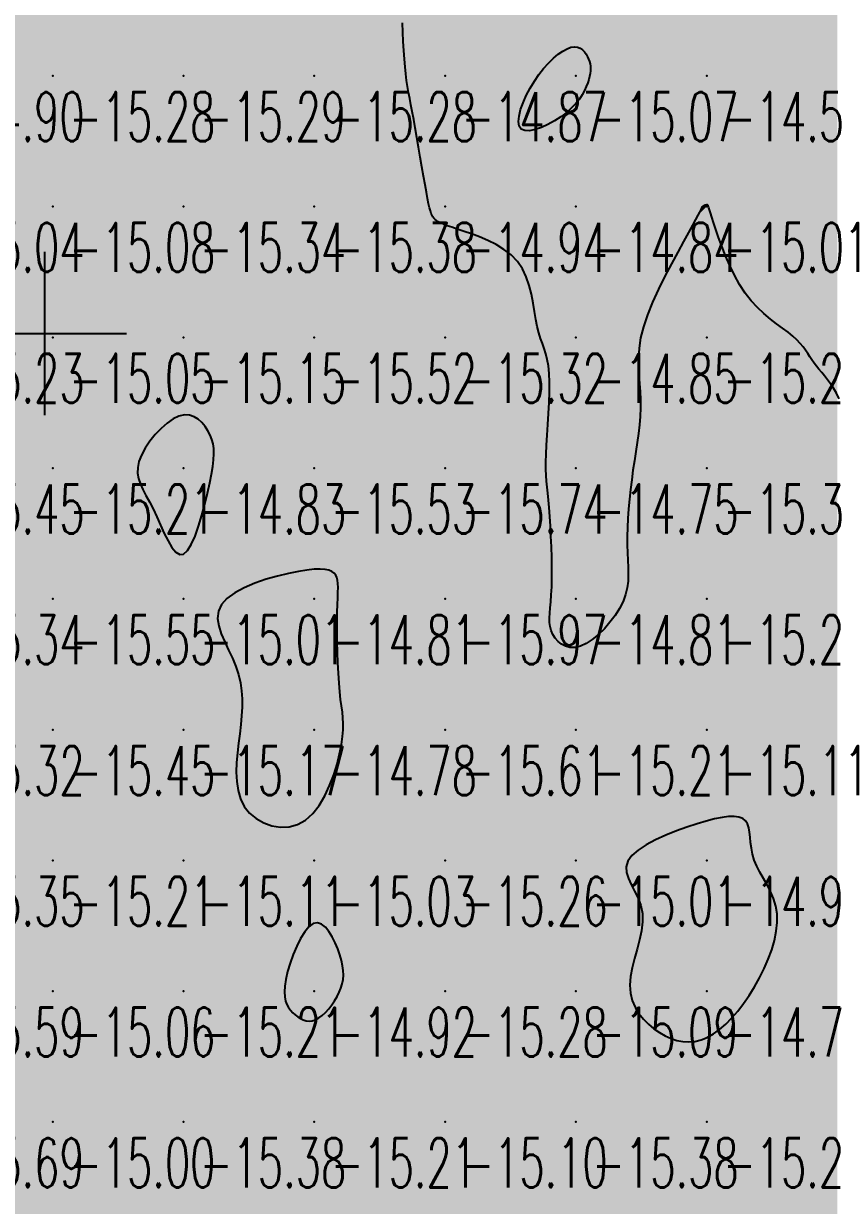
# Model space of a CAD drawing. Header units: millimetres. Extents: x 88261 to 90953, y 390274 to 392322.
# Drawn here: x 89748 to 89810.2, y 390680.9 to 390771.2 of the extents above; entities that cross this region are included whole.
import ezdxf
from ezdxf.enums import TextEntityAlignment as Align

# ---------------------------------------------------------------- set-up
doc = ezdxf.new("R2010")
doc.units = ezdxf.units.MM
doc.header["$LTSCALE"] = 25
for name, color, linetype in [('Carroyage(1)_Croix', 7, 'Continuous'), ('CN_04_00', 242, 'Continuous'), ('COTEAlt', 7, 'Continuous'), ('TN_COLORIAGE', 7, 'Continuous')]:
    doc.layers.add(name, color=color, linetype=linetype)
doc.styles.add('Simplex 1.0', font='Simplex.shx', dxfattribs={"width": 0.99, "height": 2.5})
doc.styles.get("Standard").update_dxf_attribs({"font": 'times.ttf'})

# ---------------------------------------------------------------- blocks, each defined once
blk = doc.blocks.new('COTE')
at = {"color": 0}
blk.add_point((0, 0), dxfattribs=at)
at = {"layer": 'COTEAlt'}
blk.add_attdef('ALT', text='', height=3.75, dxfattribs=at).set_placement((1.25, -1.25), align=Align.TOP_LEFT)

msp = doc.modelspace()

# ---------------------------------------------------------------- linework, layer by layer
at = {"layer": 'Carroyage(1)_Croix'}
for p, q in [((89749.65, 390741.29), (89749.65, 390753.79)), ((89743.4, 390747.54), (89755.9, 390747.54))]:
    msp.add_line(p, q, dxfattribs=at)
at = {"layer": 'CN_04_00', "elevation": -15, "flags": 128}
msp.add_lwpolyline([(89810.383, 390742.537), (89810.168, 390742.963), (89809.945, 390743.347), (89809.718, 390743.692), (89809.49, 390744.003), (89809.265, 390744.288), (89809.045, 390744.551), (89808.835, 390744.799), (89808.638, 390745.038), (89808.456, 390745.275), (89808.291, 390745.513), (89808.136, 390745.756), (89807.98, 390746.003), (89807.813, 390746.256), (89807.625, 390746.515), (89807.407, 390746.781), (89807.147, 390747.054), (89806.837, 390747.335), (89806.469, 390747.627), (89806.053, 390747.936), (89805.599, 390748.271), (89805.12, 390748.64), (89804.628, 390749.051), (89804.134, 390749.513), (89803.651, 390750.034), (89803.191, 390750.622), (89802.763, 390751.281), (89802.37, 390751.992), (89802.012, 390752.732), (89801.691, 390753.476), (89801.406, 390754.2), (89801.157, 390754.882), (89800.947, 390755.497), (89800.774, 390756.021), (89800.639, 390756.438), (89800.537, 390756.755), (89800.464, 390756.985), (89800.414, 390757.144), (89800.382, 390757.245), (89800.364, 390757.302), (89800.353, 390757.33), (89800.346, 390757.342), (89800.338, 390757.351), (89800.328, 390757.358), (89800.315, 390757.363), (89800.299, 390757.367), (89800.279, 390757.368), (89800.256, 390757.367), (89800.229, 390757.364), (89800.198, 390757.358), (89800.162, 390757.349), (89800.123, 390757.337), (89800.081, 390757.322), (89800.039, 390757.303), (89799.997, 390757.28), (89799.957, 390757.253), (89799.921, 390757.221), (89799.888, 390757.185), (89799.86, 390757.141), (89799.826, 390757.074), (89799.774, 390756.969), (89799.695, 390756.807), (89799.576, 390756.572), (89799.406, 390756.247), (89799.173, 390755.814), (89798.867, 390755.257), (89798.481, 390754.566), (89798.035, 390753.76), (89797.551, 390752.868), (89797.053, 390751.915), (89796.567, 390750.93), (89796.115, 390749.94), (89795.722, 390748.971), (89795.411, 390748.051), (89795.2, 390747.201), (89795.077, 390746.415), (89795.025, 390745.685), (89795.025, 390744.998), (89795.061, 390744.343), (89795.113, 390743.711), (89795.164, 390743.089), (89795.196, 390742.467), (89795.195, 390741.837), (89795.162, 390741.195), (89795.104, 390740.542), (89795.025, 390739.876), (89794.931, 390739.197), (89794.827, 390738.505), (89794.72, 390737.799), (89794.614, 390737.078), (89794.515, 390736.344), (89794.425, 390735.601), (89794.345, 390734.858), (89794.278, 390734.12), (89794.226, 390733.395), (89794.189, 390732.69), (89794.171, 390732.012), (89794.173, 390731.368), (89794.194, 390730.762), (89794.224, 390730.19), (89794.25, 390729.644), (89794.258, 390729.117), (89794.236, 390728.601), (89794.17, 390728.09), (89794.048, 390727.576), (89793.856, 390727.052), (89793.587, 390726.514), (89793.249, 390725.975), (89792.857, 390725.45), (89792.426, 390724.957), (89791.97, 390724.512), (89791.503, 390724.131), (89791.04, 390723.83), (89790.595, 390723.625), (89790.18, 390723.529), (89789.8, 390723.531), (89789.456, 390723.617), (89789.151, 390723.774), (89788.888, 390723.988), (89788.667, 390724.244), (89788.492, 390724.529), (89788.364, 390724.828), (89788.283, 390725.131), (89788.244, 390725.445), (89788.238, 390725.78), (89788.255, 390726.149), (89788.289, 390726.56), (89788.33, 390727.027), (89788.371, 390727.558), (89788.402, 390728.165), (89788.417, 390728.853), (89788.417, 390729.606), (89788.403, 390730.401), (89788.378, 390731.215), (89788.342, 390732.026), (89788.3, 390732.812), (89788.252, 390733.55), (89788.2, 390734.218), (89788.147, 390734.8), (89788.095, 390735.314), (89788.047, 390735.783), (89788.006, 390736.231), (89787.975, 390736.682), (89787.956, 390737.161), (89787.952, 390737.69), (89787.967, 390738.294), (89788, 390738.988), (89788.048, 390739.756), (89788.101, 390740.572), (89788.154, 390741.411), (89788.199, 390742.246), (89788.228, 390743.053), (89788.234, 390743.805), (89788.211, 390744.479), (89788.153, 390745.055), (89788.065, 390745.549), (89787.954, 390745.984), (89787.827, 390746.382), (89787.691, 390746.766), (89787.553, 390747.159), (89787.421, 390747.583), (89787.301, 390748.062), (89787.197, 390748.611), (89787.098, 390749.219), (89786.989, 390749.866), (89786.854, 390750.534), (89786.681, 390751.205), (89786.453, 390751.859), (89786.156, 390752.477), (89785.775, 390753.042), (89785.302, 390753.538), (89784.753, 390753.968), (89784.153, 390754.338), (89783.523, 390754.654), (89782.889, 390754.923), (89782.272, 390755.151), (89781.696, 390755.345), (89781.185, 390755.511), (89780.756, 390755.654), (89780.405, 390755.78), (89780.122, 390755.89), (89779.898, 390755.99), (89779.723, 390756.082), (89779.588, 390756.17), (89779.481, 390756.258), (89779.395, 390756.349), (89779.32, 390756.448), (89779.251, 390756.565), (89779.187, 390756.713), (89779.124, 390756.904), (89779.059, 390757.149), (89778.989, 390757.46), (89778.911, 390757.85), (89778.821, 390758.33), (89778.719, 390758.907), (89778.606, 390759.563), (89778.484, 390760.276), (89778.357, 390761.024), (89778.227, 390761.784), (89778.098, 390762.533), (89777.972, 390763.249), (89777.853, 390763.91), (89777.742, 390764.498), (89777.64, 390765.027), (89777.547, 390765.513), (89777.461, 390765.974), (89777.383, 390766.427), (89777.312, 390766.892), (89777.247, 390767.386), (89777.188, 390767.926), (89777.136, 390768.525), (89777.09, 390769.174), (89777.051, 390769.859), (89777.022, 390770.565), (89777.002, 390771.278)], dxfattribs=at)
for points in [[(89789.106, 390764.109), (89788.621, 390763.796), (89788.117, 390763.517), (89787.614, 390763.287), (89787.136, 390763.122), (89786.706, 390763.037), (89786.346, 390763.045), (89786.079, 390763.164), (89785.921, 390763.4), (89785.868, 390763.741), (89785.907, 390764.165), (89786.026, 390764.653), (89786.214, 390765.185), (89786.459, 390765.739), (89786.75, 390766.296), (89787.075, 390766.836), (89787.422, 390767.34), (89787.785, 390767.802), (89788.155, 390768.216), (89788.526, 390768.579), (89788.891, 390768.885), (89789.242, 390769.131), (89789.572, 390769.31), (89789.874, 390769.419), (89790.142, 390769.456), (89790.377, 390769.428), (89790.582, 390769.347), (89790.758, 390769.223), (89790.908, 390769.066), (89791.033, 390768.888), (89791.137, 390768.698), (89791.22, 390768.509), (89791.286, 390768.327), (89791.334, 390768.151), (89791.364, 390767.976), (89791.375, 390767.798), (89791.369, 390767.611), (89791.344, 390767.412), (89791.3, 390767.196), (89791.237, 390766.958), (89791.154, 390766.696), (89791.046, 390766.41), (89790.907, 390766.106), (89790.732, 390765.788), (89790.514, 390765.458), (89790.248, 390765.121), (89789.927, 390764.781), (89789.547, 390764.442), (89789.106, 390764.109)], [(89760.554, 390730.935), (89760.847, 390731.41), (89761.132, 390732.047), (89761.404, 390732.802), (89761.657, 390733.63), (89761.888, 390734.486), (89762.091, 390735.326), (89762.262, 390736.104), (89762.397, 390736.785), (89762.494, 390737.374), (89762.554, 390737.885), (89762.577, 390738.332), (89762.561, 390738.73), (89762.507, 390739.092), (89762.415, 390739.432), (89762.284, 390739.766), (89762.114, 390740.101), (89761.906, 390740.426), (89761.661, 390740.725), (89761.379, 390740.979), (89761.062, 390741.172), (89760.71, 390741.288), (89760.324, 390741.308), (89759.905, 390741.217), (89759.457, 390741.003), (89758.993, 390740.682), (89758.531, 390740.276), (89758.088, 390739.806), (89757.681, 390739.296), (89757.327, 390738.766), (89757.043, 390738.24), (89756.846, 390737.738), (89756.748, 390737.276), (89756.742, 390736.847), (89756.815, 390736.435), (89756.954, 390736.025), (89757.146, 390735.604), (89757.38, 390735.155), (89757.643, 390734.665), (89757.921, 390734.119), (89758.204, 390733.512), (89758.491, 390732.873), (89758.781, 390732.245), (89759.072, 390731.667), (89759.366, 390731.18), (89759.661, 390730.825), (89759.958, 390730.641), (89760.256, 390730.669), (89760.554, 390730.935)], [(89770.136, 390710.819), (89770.625, 390711.446), (89771.054, 390712.173), (89771.423, 390712.965), (89771.734, 390713.788), (89771.988, 390714.607), (89772.186, 390715.387), (89772.329, 390716.095), (89772.418, 390716.705), (89772.462, 390717.234), (89772.467, 390717.708), (89772.441, 390718.151), (89772.394, 390718.589), (89772.332, 390719.049), (89772.264, 390719.557), (89772.198, 390720.137), (89772.14, 390720.807), (89772.091, 390721.551), (89772.052, 390722.346), (89772.023, 390723.167), (89772.003, 390723.989), (89771.993, 390724.789), (89771.992, 390725.541), (89772.001, 390726.223), (89772.017, 390726.816), (89772.038, 390727.321), (89772.056, 390727.75), (89772.065, 390728.111), (89772.059, 390728.412), (89772.034, 390728.663), (89771.981, 390728.874), (89771.896, 390729.052), (89771.772, 390729.205), (89771.6, 390729.331), (89771.371, 390729.428), (89771.075, 390729.491), (89770.702, 390729.518), (89770.245, 390729.505), (89769.692, 390729.448), (89769.034, 390729.344), (89768.271, 390729.19), (89767.435, 390728.987), (89766.566, 390728.736), (89765.704, 390728.439), (89764.891, 390728.096), (89764.166, 390727.708), (89763.57, 390727.277), (89763.144, 390726.805), (89762.915, 390726.292), (89762.861, 390725.745), (89762.948, 390725.169), (89763.14, 390724.571), (89763.402, 390723.956), (89763.699, 390723.331), (89763.998, 390722.701), (89764.262, 390722.074), (89764.463, 390721.452), (89764.603, 390720.833), (89764.688, 390720.213), (89764.726, 390719.586), (89764.723, 390718.949), (89764.688, 390718.296), (89764.626, 390717.623), (89764.547, 390716.926), (89764.457, 390716.202), (89764.373, 390715.461), (89764.311, 390714.716), (89764.286, 390713.979), (89764.316, 390713.263), (89764.417, 390712.58), (89764.605, 390711.944), (89764.897, 390711.366), (89765.302, 390710.859), (89765.804, 390710.435), (89766.381, 390710.107), (89767.01, 390709.886), (89767.667, 390709.786), (89768.331, 390709.817), (89768.978, 390709.993), (89769.586, 390710.326), (89770.136, 390710.819)], [(89804.284, 390698.256), (89804.639, 390698.963), (89804.954, 390699.683), (89805.221, 390700.407), (89805.43, 390701.124), (89805.574, 390701.827), (89805.643, 390702.505), (89805.629, 390703.15), (89805.527, 390703.754), (89805.352, 390704.322), (89805.124, 390704.858), (89804.863, 390705.367), (89804.589, 390705.856), (89804.322, 390706.33), (89804.081, 390706.794), (89803.886, 390707.255), (89803.752, 390707.714), (89803.666, 390708.166), (89803.612, 390708.603), (89803.572, 390709.017), (89803.531, 390709.398), (89803.47, 390709.74), (89803.372, 390710.032), (89803.221, 390710.268), (89803.003, 390710.44), (89802.714, 390710.549), (89802.354, 390710.598), (89801.925, 390710.59), (89801.426, 390710.528), (89800.857, 390710.413), (89800.219, 390710.249), (89799.511, 390710.039), (89798.739, 390709.785), (89797.932, 390709.492), (89797.123, 390709.165), (89796.345, 390708.808), (89795.632, 390708.428), (89795.018, 390708.028), (89794.535, 390707.613), (89794.218, 390707.189), (89794.087, 390706.758), (89794.115, 390706.318), (89794.261, 390705.862), (89794.484, 390705.387), (89794.744, 390704.888), (89795.001, 390704.359), (89795.213, 390703.795), (89795.34, 390703.191), (89795.354, 390702.546), (89795.271, 390701.867), (89795.121, 390701.165), (89794.932, 390700.452), (89794.734, 390699.738), (89794.555, 390699.034), (89794.424, 390698.352), (89794.371, 390697.702), (89794.417, 390697.093), (89794.556, 390696.528), (89794.776, 390696.008), (89795.064, 390695.531), (89795.408, 390695.099), (89795.794, 390694.711), (89796.21, 390694.369), (89796.644, 390694.073), (89797.085, 390693.822), (89797.53, 390693.622), (89797.979, 390693.475), (89798.433, 390693.388), (89798.89, 390693.363), (89799.352, 390693.405), (89799.818, 390693.519), (89800.287, 390693.708), (89800.759, 390693.975), (89801.232, 390694.316), (89801.702, 390694.725), (89802.166, 390695.195), (89802.621, 390695.721), (89803.063, 390696.296), (89803.49, 390696.914), (89803.898, 390697.57), (89804.284, 390698.256)], [(89770.59, 390695.194), (89770.847, 390695.385), (89771.102, 390695.621), (89771.35, 390695.892), (89771.584, 390696.19), (89771.801, 390696.507), (89771.993, 390696.833), (89772.157, 390697.161), (89772.288, 390697.484), (89772.385, 390697.804), (89772.446, 390698.129), (89772.471, 390698.464), (89772.461, 390698.813), (89772.413, 390699.184), (89772.328, 390699.581), (89772.205, 390700.01), (89772.045, 390700.472), (89771.85, 390700.943), (89771.624, 390701.397), (89771.371, 390701.803), (89771.096, 390702.136), (89770.801, 390702.366), (89770.492, 390702.465), (89770.171, 390702.406), (89769.844, 390702.17), (89769.518, 390701.782), (89769.202, 390701.274), (89768.904, 390700.682), (89768.634, 390700.038), (89768.398, 390699.378), (89768.207, 390698.734), (89768.068, 390698.14), (89767.988, 390697.624), (89767.963, 390697.183), (89767.986, 390696.807), (89768.051, 390696.489), (89768.152, 390696.218), (89768.283, 390695.985), (89768.437, 390695.781), (89768.607, 390695.597), (89768.789, 390695.426), (89768.982, 390695.272), (89769.184, 390695.141), (89769.397, 390695.039), (89769.618, 390694.973), (89769.848, 390694.95), (89770.087, 390694.975), (89770.335, 390695.055), (89770.59, 390695.194)]]:
    msp.add_lwpolyline(points, close=True, dxfattribs=at)
at = {"layer": 'TN_COLORIAGE', "color": 241}
for points in [[(89742.666, 390777.239, -15.341), (89742.441, 390769.432, -15.341), (89750.249, 390777.239, -15.341)], [(89750.249, 390777.239, -15), (89742.441, 390769.432, -15), (89750.249, 390767.239, -15), (89742.817, 390767.239, -15)], [(89750.249, 390777.239, -15), (89758.72, 390777.239, -15), (89750.249, 390767.239, -15), (89758.432, 390775.423, -15)], [(89770.249, 390777.239, -15), (89761.665, 390777.239, -15), (89760.249, 390767.239, -15), (89760.249, 390775.484, -15)], [(89760.249, 390767.239, -15.373), (89770.249, 390767.239, -15.373), (89770.249, 390777.239, -15.373)], [(89770.249, 390777.239, -15), (89777.492, 390777.239, -15), (89770.249, 390767.239, -15), (89776.863, 390773.854, -15)], [(89760.249, 390767.239, -15), (89760.249, 390775.484, -15), (89750.249, 390767.239, -15), (89758.432, 390775.423, -15)], [(89776.863, 390773.854, -15.278), (89777.128, 390767.239, -15.278), (89770.249, 390767.239, -15.278)], [(89790.249, 390770.219, -15.065), (89786.838, 390767.239, -15.065), (89790.249, 390767.239, -15.065)], [(89791.408, 390768.399, -15.065), (89790.249, 390770.219, -15.065), (89790.249, 390767.239, -15.065)], [(89791.408, 390768.399, -15.065), (89791.441, 390767.239, -15.065), (89790.249, 390767.239, -15.065)], [(89750.249, 390767.239, -15), (89742.817, 390767.239, -15), (89740.249, 390757.239, -15), (89740.249, 390760.239, -15)], [(89740.249, 390757.239, -15.277), (89750.249, 390757.239, -15.277), (89750.249, 390767.239, -15.277)], [(89750.249, 390767.239, -15.289), (89750.249, 390757.239, -15.289), (89760.249, 390767.239, -15.289)], [(89750.249, 390757.239, -15.289), (89760.249, 390757.239, -15.289), (89760.249, 390767.239, -15.289)], [(89760.249, 390767.239, -15.278), (89760.249, 390757.239, -15.278), (89770.249, 390767.239, -15.278)], [(89760.249, 390757.239, -15.278), (89770.249, 390757.239, -15.278), (89770.249, 390767.239, -15.278)], [(89770.249, 390757.239, -15), (89777.754, 390764.745, -15), (89770.249, 390767.239, -15), (89777.128, 390767.239, -15)], [(89786.838, 390767.239, -15.065), (89784.846, 390761.837, -15.065), (89790.249, 390767.239, -15.065)], [(89790.249, 390764.394, -15.065), (89784.846, 390761.837, -15.065), (89790.249, 390767.239, -15.065)], [(89791.441, 390767.239, -15.065), (89790.249, 390764.394, -15.065), (89790.249, 390767.239, -15.065)], [(89777.754, 390764.745, -15.379), (89778.972, 390757.239, -15.379), (89770.249, 390757.239, -15.379)], [(89740.249, 390757.239, -15.082), (89740.249, 390747.239, -15.082), (89750.249, 390757.239, -15.082)], [(89740.249, 390747.239, -15.082), (89750.249, 390747.239, -15.082), (89750.249, 390757.239, -15.082)], [(89750.249, 390757.239, -15.34), (89750.249, 390747.239, -15.34), (89760.249, 390757.239, -15.34)], [(89750.249, 390747.239, -15.34), (89760.249, 390747.239, -15.34), (89760.249, 390757.239, -15.34)], [(89760.249, 390757.239, -15.379), (89760.249, 390747.239, -15.379), (89770.249, 390757.239, -15.379)], [(89760.249, 390747.239, -15.379), (89770.249, 390747.239, -15.379), (89770.249, 390757.239, -15.379)], [(89770.249, 390747.239, -15), (89779.287, 390756.278, -15), (89770.249, 390757.239, -15), (89778.972, 390757.239, -15)], [(89800.249, 390747.239, -15), (89794.275, 390747.239, -15), (89800.249, 390757.239, -15), (89799.775, 390756.766, -15)], [(89799.827, 390757.239, -15.007), (89799.775, 390756.766, -15.007), (89800.249, 390757.239, -15.007)], [(89800.249, 390757.387, -15.007), (89799.827, 390757.239, -15.007), (89800.249, 390757.239, -15.007)], [(89800.366, 390757.357, -15.007), (89800.249, 390757.387, -15.007), (89800.249, 390757.239, -15.007)], [(89800.364, 390757.239, -15.007), (89800.366, 390757.357, -15.007), (89800.249, 390757.239, -15.007)], [(89800.249, 390747.239, -15), (89802.823, 390749.814, -15), (89800.249, 390757.239, -15), (89800.364, 390757.239, -15)], [(89770.249, 390747.239, -15), (89779.287, 390756.278, -15), (89780.249, 390747.239, -15), (89780.249, 390755.742, -15)], [(89786.827, 390753.817, -15.315), (89780.249, 390755.742, -15.315), (89780.249, 390747.239, -15.315)], [(89786.827, 390753.817, -15.315), (89787.093, 390747.239, -15.315), (89780.249, 390747.239, -15.315)], [(89802.823, 390749.814, -15.216), (89807.487, 390747.239, -15.216), (89800.249, 390747.239, -15.216)], [(89740.249, 390747.239, -15.05), (89740.249, 390737.239, -15.05), (89750.249, 390747.239, -15.05)], [(89740.249, 390737.239, -15.05), (89750.249, 390737.239, -15.05), (89750.249, 390747.239, -15.05)], [(89750.249, 390747.239, -15.147), (89750.249, 390737.239, -15.147), (89760.249, 390747.239, -15.147)], [(89750.249, 390737.239, -15), (89755.736, 390737.239, -15), (89760.249, 390747.239, -15), (89760.249, 390742.593, -15)], [(89770.249, 390747.239, -15), (89762.7, 390739.691, -15), (89760.249, 390747.239, -15), (89760.249, 390742.593, -15)], [(89770.249, 390737.239, -15), (89762.656, 390737.239, -15), (89770.249, 390747.239, -15), (89762.7, 390739.691, -15)], [(89770.249, 390747.239, -15.315), (89770.249, 390737.239, -15.315), (89780.249, 390747.239, -15.315)], [(89770.249, 390737.239, -15.315), (89780.249, 390737.239, -15.315), (89780.249, 390747.239, -15.315)], [(89780.249, 390737.239, -15), (89788.607, 390745.598, -15), (89780.249, 390747.239, -15), (89787.093, 390747.239, -15)], [(89795.591, 390742.582, -15.216), (89794.275, 390747.239, -15.216), (89800.249, 390747.239, -15.216)], [(89800.249, 390737.239, -15), (89794.538, 390737.239, -15), (89800.249, 390747.239, -15), (89795.591, 390742.582, -15)], [(89800.249, 390737.239, -15), (89808.25, 390745.24, -15), (89800.249, 390747.239, -15), (89807.487, 390747.239, -15)], [(89787.744, 390737.239, -15.74), (89788.607, 390745.598, -15.74), (89780.249, 390737.239, -15.74)], [(89800.249, 390737.239, -15), (89808.25, 390745.24, -15), (89810.249, 390737.239, -15), (89810.249, 390743.447, -15)], [(89740.249, 390737.239, -15.206), (89740.249, 390727.239, -15.206), (89750.249, 390737.239, -15.206)], [(89740.249, 390727.239, -15.206), (89750.249, 390727.239, -15.206), (89750.249, 390737.239, -15.206)], [(89750.249, 390727.239, -15), (89757.885, 390734.876, -15), (89750.249, 390737.239, -15), (89755.736, 390737.239, -15)], [(89770.249, 390737.239, -15), (89762.656, 390737.239, -15), (89760.249, 390727.239, -15), (89760.249, 390727.975, -15)], [(89770.249, 390737.239, -15), (89770.249, 390729.881, -15), (89760.249, 390727.239, -15), (89760.904, 390727.239, -15)], [(89780.249, 390737.239, -15), (89772.307, 390729.297, -15), (89770.249, 390737.239, -15), (89770.249, 390729.881, -15)], [(89780.249, 390727.239, -15), (89771.9, 390727.239, -15), (89780.249, 390737.239, -15), (89772.307, 390729.297, -15)], [(89780.249, 390727.239, -15), (89788.216, 390735.207, -15), (89780.249, 390737.239, -15), (89787.744, 390737.239, -15)], [(89800.249, 390737.239, -15), (89793.941, 390730.932, -15), (89800.249, 390727.239, -15), (89794.737, 390727.239, -15)], [(89794.538, 390737.239, -15.329), (89793.941, 390730.932, -15.329), (89800.249, 390737.239, -15.329)], [(89800.249, 390727.239, -15.135), (89810.249, 390727.239, -15.135), (89810.249, 390737.239, -15.135)], [(89800.249, 390737.239, -15.135), (89800.249, 390727.239, -15.135), (89810.249, 390737.239, -15.135)], [(89750.249, 390727.239, -15), (89757.885, 390734.876, -15), (89760.249, 390727.239, -15), (89760.249, 390727.975, -15)], [(89788.216, 390735.207, -15.969), (89788.59, 390727.239, -15.969), (89780.249, 390727.239, -15.969)], [(89740.249, 390727.239, -15.547), (89740.249, 390717.239, -15.547), (89750.249, 390727.239, -15.547)], [(89740.249, 390717.239, -15.547), (89750.249, 390717.239, -15.547), (89750.249, 390727.239, -15.547)], [(89750.249, 390727.239, -15.013), (89750.249, 390717.239, -15.013), (89760.249, 390727.239, -15.013)], [(89750.249, 390717.239, -15.013), (89760.249, 390717.239, -15.013), (89760.249, 390727.239, -15.013)], [(89760.249, 390717.239, -15), (89765, 390721.991, -15), (89760.249, 390727.239, -15), (89760.904, 390727.239, -15)], [(89772.094, 390719.085, -15.969), (89771.9, 390727.239, -15.969), (89780.249, 390727.239, -15.969)], [(89780.249, 390727.239, -15), (89772.094, 390719.085, -15), (89780.249, 390717.239, -15), (89772.907, 390717.239, -15)], [(89780.249, 390727.239, -15), (89788.59, 390727.239, -15), (89780.249, 390717.239, -15), (89787.836, 390724.826, -15)], [(89790.249, 390717.239, -15.237), (89800.249, 390717.239, -15.237), (89800.249, 390727.239, -15.237)], [(89800.249, 390727.239, -15), (89794.737, 390727.239, -15), (89790.249, 390717.239, -15), (89790.249, 390722.422, -15)], [(89800.249, 390717.239, -15.046), (89810.249, 390717.239, -15.046), (89810.249, 390727.239, -15.046)], [(89800.249, 390727.239, -15.046), (89800.249, 390717.239, -15.046), (89810.249, 390727.239, -15.046)], [(89780.249, 390717.239, -15), (89787.836, 390724.826, -15), (89790.249, 390717.239, -15), (89790.249, 390722.422, -15)], [(89764.666, 390717.239, -15.174), (89765, 390721.991, -15.174), (89760.249, 390717.239, -15.174)], [(89740.249, 390717.239, -15.452), (89740.249, 390707.239, -15.452), (89750.249, 390717.239, -15.452)], [(89740.249, 390707.239, -15.452), (89750.249, 390707.239, -15.452), (89750.249, 390717.239, -15.452)], [(89750.249, 390717.239, -15.174), (89750.249, 390707.239, -15.174), (89760.249, 390717.239, -15.174)], [(89750.249, 390707.239, -15.174), (89760.249, 390707.239, -15.174), (89760.249, 390717.239, -15.174)], [(89760.249, 390717.239, -15), (89764.666, 390717.239, -15), (89760.249, 390707.239, -15), (89763.616, 390710.607, -15)], [(89780.249, 390717.239, -15), (89772.907, 390717.239, -15), (89770.249, 390707.239, -15), (89770.249, 390708.527, -15)], [(89770.249, 390707.239, -15.606), (89780.249, 390707.239, -15.606), (89780.249, 390717.239, -15.606)], [(89780.249, 390717.239, -15.207), (89780.249, 390707.239, -15.207), (89790.249, 390717.239, -15.207)], [(89780.249, 390707.239, -15.207), (89790.249, 390707.239, -15.207), (89790.249, 390717.239, -15.207)], [(89800.249, 390717.239, -15), (89800.249, 390710.507, -15), (89790.249, 390707.239, -15), (89792.095, 390707.239, -15)], [(89790.249, 390717.239, -15.107), (89790.249, 390707.239, -15.107), (89800.249, 390717.239, -15.107)], [(89800.249, 390717.239, -15), (89800.249, 390710.507, -15), (89810.249, 390717.239, -15), (89803.974, 390710.965, -15)], [(89810.249, 390707.239, -15), (89803.183, 390707.239, -15), (89810.249, 390717.239, -15), (89803.974, 390710.965, -15)], [(89760.249, 390707.239, -15), (89763.616, 390710.607, -15), (89770.249, 390707.239, -15), (89770.249, 390708.527, -15)], [(89740.249, 390707.239, -15.214), (89740.249, 390697.239, -15.214), (89750.249, 390707.239, -15.214)], [(89740.249, 390697.239, -15.214), (89750.249, 390697.239, -15.214), (89750.249, 390707.239, -15.214)], [(89750.249, 390707.239, -15.111), (89750.249, 390697.239, -15.111), (89760.249, 390707.239, -15.111)], [(89750.249, 390697.239, -15.111), (89760.249, 390697.239, -15.111), (89760.249, 390707.239, -15.111)], [(89760.249, 390707.239, -15.032), (89760.249, 390697.239, -15.032), (89770.249, 390707.239, -15.032)], [(89760.249, 390697.239, -15), (89767.416, 390697.239, -15), (89770.249, 390707.239, -15), (89770.249, 390704.397, -15)], [(89780.249, 390707.239, -15), (89772.616, 390699.607, -15), (89770.249, 390707.239, -15), (89770.249, 390704.397, -15)], [(89780.249, 390697.239, -15), (89772.52, 390697.239, -15), (89780.249, 390707.239, -15), (89772.616, 390699.607, -15)], [(89780.249, 390707.239, -15.012), (89780.249, 390697.239, -15.012), (89790.249, 390707.239, -15.012)], [(89780.249, 390697.239, -15.012), (89790.249, 390697.239, -15.012), (89790.249, 390707.239, -15.012)], [(89790.249, 390697.239, -15), (89796.677, 390703.667, -15), (89790.249, 390707.239, -15), (89792.095, 390707.239, -15)], [(89806.615, 390703.605, -15.125), (89803.183, 390707.239, -15.125), (89810.249, 390707.239, -15.125)], [(89810.249, 390697.239, -15), (89804.132, 390697.239, -15), (89810.249, 390707.239, -15), (89806.615, 390703.605, -15)], [(89793.239, 390697.239, -15.093), (89796.677, 390703.667, -15.093), (89790.249, 390697.239, -15.093)], [(89740.249, 390697.239, -15.056), (89740.249, 390687.239, -15.056), (89750.249, 390697.239, -15.056)], [(89740.249, 390687.239, -15.056), (89750.249, 390687.239, -15.056), (89750.249, 390697.239, -15.056)], [(89750.249, 390697.239, -15.207), (89750.249, 390687.239, -15.207), (89760.249, 390697.239, -15.207)], [(89750.249, 390687.239, -15.207), (89760.249, 390687.239, -15.207), (89760.249, 390697.239, -15.207)], [(89760.249, 390687.239, -15), (89768.495, 390695.485, -15), (89760.249, 390697.239, -15), (89767.416, 390697.239, -15)], [(89780.249, 390697.239, -15), (89772.52, 390697.239, -15), (89770.249, 390687.239, -15), (89770.249, 390694.401, -15)], [(89770.249, 390687.239, -15.278), (89780.249, 390687.239, -15.278), (89780.249, 390697.239, -15.278)], [(89780.249, 390697.239, -15.093), (89780.249, 390687.239, -15.093), (89790.249, 390697.239, -15.093)], [(89780.249, 390687.239, -15.093), (89790.249, 390687.239, -15.093), (89790.249, 390697.239, -15.093)], [(89790.249, 390687.239, -15), (89796.594, 390693.585, -15), (89790.249, 390697.239, -15), (89793.239, 390697.239, -15)], [(89800.249, 390687.239, -15.344), (89810.249, 390687.239, -15.344), (89810.249, 390697.239, -15.344)], [(89810.249, 390697.239, -15), (89804.132, 390697.239, -15), (89800.249, 390687.239, -15), (89800.249, 390692.856, -15)], [(89760.249, 390687.239, -15), (89768.495, 390695.485, -15), (89770.249, 390687.239, -15), (89770.249, 390694.401, -15)], [(89790.249, 390687.239, -15), (89796.594, 390693.585, -15), (89800.249, 390687.239, -15), (89800.249, 390692.856, -15)], [(89740.249, 390687.239, -15.004), (89740.249, 390677.239, -15.004), (89750.249, 390687.239, -15.004)], [(89740.249, 390677.239, -15.004), (89750.249, 390677.239, -15.004), (89750.249, 390687.239, -15.004)], [(89750.249, 390687.239, -15.384), (89750.249, 390677.239, -15.384), (89760.249, 390687.239, -15.384)], [(89750.249, 390677.239, -15.384), (89760.249, 390677.239, -15.384), (89760.249, 390687.239, -15.384)], [(89760.249, 390687.239, -15.206), (89760.249, 390677.239, -15.206), (89770.249, 390687.239, -15.206)], [(89760.249, 390677.239, -15.206), (89770.249, 390677.239, -15.206), (89770.249, 390687.239, -15.206)], [(89770.249, 390687.239, -15.096), (89770.249, 390677.239, -15.096), (89780.249, 390687.239, -15.096)], [(89770.249, 390677.239, -15.096), (89780.249, 390677.239, -15.096), (89780.249, 390687.239, -15.096)], [(89780.249, 390687.239, -15.379), (89780.249, 390677.239, -15.379), (89790.249, 390687.239, -15.379)], [(89780.249, 390677.239, -15.379), (89790.249, 390677.239, -15.379), (89790.249, 390687.239, -15.379)], [(89790.249, 390677.239, -15.279), (89800.249, 390677.239, -15.279), (89800.249, 390687.239, -15.279)], [(89790.249, 390687.239, -15.279), (89790.249, 390677.239, -15.279), (89800.249, 390687.239, -15.279)], [(89800.249, 390677.239, -15.292), (89810.249, 390677.239, -15.292), (89810.249, 390687.239, -15.292)], [(89800.249, 390687.239, -15.292), (89800.249, 390677.239, -15.292), (89810.249, 390687.239, -15.292)]]:
    msp.add_solid(points, dxfattribs=at)
at = {"layer": 'TN_COLORIAGE', "color": 231}
for points in [[(89777.128, 390767.239, -14.858), (89776.863, 390773.854, -14.858), (89780.249, 390767.239, -14.858), (89780.249, 390777.239, -14.858)], [(89780.249, 390777.239, -14.846), (89780.249, 390767.239, -14.846), (89790.249, 390777.239, -14.846)], [(89786.838, 390767.239, -14.846), (89790.249, 390770.219, -14.846), (89780.249, 390767.239, -14.846), (89790.249, 390777.239, -14.846)], [(89790.249, 390770.219, -14.503), (89791.408, 390768.399, -14.503), (89790.249, 390777.239, -14.503), (89800.249, 390777.239, -14.503)], [(89791.441, 390767.239, -14.503), (89791.408, 390768.399, -14.503), (89800.249, 390767.239, -14.503), (89800.249, 390777.239, -14.503)], [(89800.249, 390767.239, -14), (89810.234, 390777.224, -14), (89800.249, 390777.239, -14), (89810.233, 390777.239, -14)], [(89800.249, 390767.239, -14), (89810.234, 390777.224, -14), (89810.249, 390767.239, -14), (89810.249, 390777.22, -14)], [(89777.128, 390767.239, -14.874), (89777.754, 390764.745, -14.874), (89780.249, 390767.239, -14.874)], [(89778.972, 390757.239, -14.874), (89777.754, 390764.745, -14.874), (89780.249, 390757.239, -14.874), (89780.249, 390767.239, -14.874)], [(89784.846, 390761.837, -14.874), (89786.838, 390767.239, -14.874), (89780.249, 390757.239, -14.874), (89780.249, 390767.239, -14.874)], [(89799.827, 390757.239, -14.518), (89800.249, 390757.387, -14.518), (89790.249, 390757.239, -14.518), (89800.249, 390767.239, -14.518)], [(89790.249, 390764.394, -14.518), (89791.441, 390767.239, -14.518), (89790.249, 390757.239, -14.518), (89800.249, 390767.239, -14.518)], [(89800.249, 390757.387, -14.393), (89800.366, 390757.357, -14.393), (89800.249, 390767.239, -14.393), (89810.249, 390767.239, -14.393)], [(89800.366, 390757.357, -14.378), (89800.364, 390757.239, -14.378), (89810.249, 390767.239, -14.378), (89810.249, 390757.239, -14.378)], [(89784.846, 390761.837, -14.836), (89790.249, 390764.394, -14.836), (89780.249, 390757.239, -14.836), (89790.249, 390757.239, -14.836)], [(89778.972, 390757.239, -14.945), (89779.287, 390756.278, -14.945), (89780.249, 390757.239, -14.945)], [(89780.249, 390755.742, -14.945), (89779.287, 390756.278, -14.945), (89780.249, 390757.239, -14.945)], [(89780.249, 390755.742, -14.836), (89786.827, 390753.817, -14.836), (89780.249, 390757.239, -14.836), (89790.249, 390757.239, -14.836)], [(89787.093, 390747.239, -14.836), (89786.827, 390753.817, -14.836), (89790.249, 390747.239, -14.836), (89790.249, 390757.239, -14.836)], [(89799.775, 390756.766, -14.836), (89799.827, 390757.239, -14.836), (89790.249, 390747.239, -14.836), (89790.249, 390757.239, -14.836)], [(89800.364, 390757.239, -14.378), (89802.823, 390749.814, -14.378), (89810.249, 390757.239, -14.378)], [(89807.487, 390747.239, -14.378), (89802.823, 390749.814, -14.378), (89810.249, 390747.239, -14.378), (89810.249, 390757.239, -14.378)], [(89799.775, 390756.766, -14.855), (89794.275, 390747.239, -14.855), (89790.249, 390747.239, -14.855)], [(89787.093, 390747.239, -14.855), (89788.607, 390745.598, -14.855), (89790.249, 390747.239, -14.855)], [(89788.607, 390745.598, -14.753), (89787.744, 390737.239, -14.753), (89790.249, 390747.239, -14.753), (89790.249, 390737.239, -14.753)], [(89794.275, 390747.239, -14.753), (89795.591, 390742.582, -14.753), (89790.249, 390747.239, -14.753), (89790.249, 390737.239, -14.753)], [(89807.487, 390747.239, -14.918), (89808.25, 390745.24, -14.918), (89810.249, 390747.239, -14.918)], [(89810.249, 390743.447, -14.918), (89808.25, 390745.24, -14.918), (89810.249, 390747.239, -14.918)], [(89760.249, 390742.593, -14.831), (89755.736, 390737.239, -14.831), (89760.249, 390737.239, -14.831)], [(89760.249, 390742.593, -14.831), (89762.7, 390739.691, -14.831), (89760.249, 390737.239, -14.831)], [(89795.591, 390742.582, -14.753), (89794.538, 390737.239, -14.753), (89790.249, 390737.239, -14.753)], [(89762.7, 390739.691, -14.831), (89762.656, 390737.239, -14.831), (89760.249, 390737.239, -14.831)], [(89755.736, 390737.239, -14.831), (89757.885, 390734.876, -14.831), (89760.249, 390737.239, -14.831)], [(89760.249, 390727.975, -14.831), (89757.885, 390734.876, -14.831), (89760.249, 390737.239, -14.831)], [(89760.249, 390727.975, -14.831), (89762.656, 390737.239, -14.831), (89760.249, 390737.239, -14.831)], [(89787.744, 390737.239, -14.753), (89788.216, 390735.207, -14.753), (89790.249, 390737.239, -14.753)], [(89788.59, 390727.239, -14.753), (89788.216, 390735.207, -14.753), (89790.249, 390727.239, -14.753), (89790.249, 390737.239, -14.753)], [(89793.941, 390730.932, -14.753), (89794.538, 390737.239, -14.753), (89790.249, 390727.239, -14.753), (89790.249, 390737.239, -14.753)], [(89794.737, 390727.239, -14.807), (89793.941, 390730.932, -14.807), (89790.249, 390727.239, -14.807)], [(89760.904, 390727.239, -14.808), (89770.249, 390729.881, -14.808), (89770.249, 390727.239, -14.808)], [(89770.249, 390729.881, -14.808), (89772.307, 390729.297, -14.808), (89770.249, 390727.239, -14.808)], [(89772.307, 390729.297, -14.808), (89771.9, 390727.239, -14.808), (89770.249, 390727.239, -14.808)], [(89760.904, 390727.239, -14.808), (89765, 390721.991, -14.808), (89770.249, 390727.239, -14.808)], [(89765, 390721.991, -14.781), (89764.666, 390717.239, -14.781), (89770.249, 390727.239, -14.781), (89770.249, 390717.239, -14.781)], [(89771.9, 390727.239, -14.781), (89772.094, 390719.085, -14.781), (89770.249, 390727.239, -14.781), (89770.249, 390717.239, -14.781)], [(89787.836, 390724.826, -14.807), (89788.59, 390727.239, -14.807), (89790.249, 390727.239, -14.807)], [(89790.249, 390722.422, -14.807), (89787.836, 390724.826, -14.807), (89790.249, 390727.239, -14.807)], [(89790.249, 390722.422, -14.807), (89794.737, 390727.239, -14.807), (89790.249, 390727.239, -14.807)], [(89772.907, 390717.239, -14.781), (89772.094, 390719.085, -14.781), (89770.249, 390717.239, -14.781)], [(89763.616, 390710.607, -14.781), (89764.666, 390717.239, -14.781), (89770.249, 390717.239, -14.781)], [(89770.249, 390708.527, -14.781), (89763.616, 390710.607, -14.781), (89770.249, 390717.239, -14.781)], [(89770.249, 390708.527, -14.781), (89772.907, 390717.239, -14.781), (89770.249, 390717.239, -14.781)], [(89803.974, 390710.965, -14.948), (89803.183, 390707.239, -14.948), (89800.249, 390707.239, -14.948)], [(89803.974, 390710.965, -14.948), (89800.249, 390710.507, -14.948), (89800.249, 390707.239, -14.948)], [(89792.095, 390707.239, -14.948), (89800.249, 390710.507, -14.948), (89800.249, 390707.239, -14.948)], [(89792.095, 390707.239, -14.948), (89796.677, 390703.667, -14.948), (89800.249, 390707.239, -14.948)], [(89796.677, 390703.667, -14.782), (89793.239, 390697.239, -14.782), (89800.249, 390707.239, -14.782), (89800.249, 390697.239, -14.782)], [(89803.183, 390707.239, -14.782), (89806.615, 390703.605, -14.782), (89800.249, 390707.239, -14.782), (89800.249, 390697.239, -14.782)], [(89770.249, 390704.397, -14.918), (89767.416, 390697.239, -14.918), (89770.249, 390697.239, -14.918)], [(89770.249, 390704.397, -14.918), (89772.616, 390699.607, -14.918), (89770.249, 390697.239, -14.918)], [(89806.615, 390703.605, -14.782), (89804.132, 390697.239, -14.782), (89800.249, 390697.239, -14.782)], [(89772.616, 390699.607, -14.918), (89772.52, 390697.239, -14.918), (89770.249, 390697.239, -14.918)], [(89767.416, 390697.239, -14.918), (89768.495, 390695.485, -14.918), (89770.249, 390697.239, -14.918)], [(89770.249, 390694.401, -14.918), (89768.495, 390695.485, -14.918), (89770.249, 390697.239, -14.918)], [(89770.249, 390694.401, -14.918), (89772.52, 390697.239, -14.918), (89770.249, 390697.239, -14.918)], [(89793.239, 390697.239, -14.782), (89796.594, 390693.585, -14.782), (89800.249, 390697.239, -14.782)], [(89800.249, 390692.856, -14.782), (89796.594, 390693.585, -14.782), (89800.249, 390697.239, -14.782)], [(89800.249, 390692.856, -14.782), (89804.132, 390697.239, -14.782), (89800.249, 390697.239, -14.782)]]:
    msp.add_solid(points, dxfattribs=at)

# ---------------------------------------------------------------- block references
at = {"layer": 'COTEAlt'}
ref = msp.add_blockref('COTE', (89740.249, 390767.239), dxfattribs=at)
ref.add_attrib('ALT', '-14.90', dxfattribs={"height": 3.75, "style": 'Simplex 1.0', "width": 0.6}).set_placement((89741.499, 390765.989), align=Align.TOP_LEFT)
ref = msp.add_blockref('COTE', (89750.249, 390767.239), dxfattribs=at)
ref.add_attrib('ALT', '-15.28', dxfattribs={"height": 3.75, "style": 'Simplex 1.0', "width": 0.6}).set_placement((89751.499, 390765.989), align=Align.TOP_LEFT)
ref = msp.add_blockref('COTE', (89760.249, 390767.239), dxfattribs=at)
ref.add_attrib('ALT', '-15.29', dxfattribs={"height": 3.75, "style": 'Simplex 1.0', "width": 0.6}).set_placement((89761.499, 390765.989), align=Align.TOP_LEFT)
ref = msp.add_blockref('COTE', (89770.249, 390767.239), dxfattribs=at)
ref.add_attrib('ALT', '-15.28', dxfattribs={"height": 3.75, "style": 'Simplex 1.0', "width": 0.6}).set_placement((89771.499, 390765.989), align=Align.TOP_LEFT)
ref = msp.add_blockref('COTE', (89780.249, 390767.239), dxfattribs=at)
ref.add_attrib('ALT', '-14.87', dxfattribs={"height": 3.75, "style": 'Simplex 1.0', "width": 0.6}).set_placement((89781.499, 390765.989), align=Align.TOP_LEFT)
ref = msp.add_blockref('COTE', (89790.249, 390767.239), dxfattribs=at)
ref.add_attrib('ALT', '-15.07', dxfattribs={"height": 3.75, "style": 'Simplex 1.0', "width": 0.6}).set_placement((89791.499, 390765.989), align=Align.TOP_LEFT)
ref = msp.add_blockref('COTE', (89800.249, 390767.239), dxfattribs=at)
ref.add_attrib('ALT', '-14.52', dxfattribs={"height": 3.75, "style": 'Simplex 1.0', "width": 0.6}).set_placement((89801.499, 390765.989), align=Align.TOP_LEFT)
ref = msp.add_blockref('COTE', (89740.249, 390757.239), dxfattribs=at)
ref.add_attrib('ALT', '-15.04', dxfattribs={"height": 3.75, "style": 'Simplex 1.0', "width": 0.6}).set_placement((89741.499, 390755.989), align=Align.TOP_LEFT)
ref = msp.add_blockref('COTE', (89750.249, 390757.239), dxfattribs=at)
ref.add_attrib('ALT', '-15.08', dxfattribs={"height": 3.75, "style": 'Simplex 1.0', "width": 0.6}).set_placement((89751.499, 390755.989), align=Align.TOP_LEFT)
ref = msp.add_blockref('COTE', (89760.249, 390757.239), dxfattribs=at)
ref.add_attrib('ALT', '-15.34', dxfattribs={"height": 3.75, "style": 'Simplex 1.0', "width": 0.6}).set_placement((89761.499, 390755.989), align=Align.TOP_LEFT)
ref = msp.add_blockref('COTE', (89770.249, 390757.239), dxfattribs=at)
ref.add_attrib('ALT', '-15.38', dxfattribs={"height": 3.75, "style": 'Simplex 1.0', "width": 0.6}).set_placement((89771.499, 390755.989), align=Align.TOP_LEFT)
ref = msp.add_blockref('COTE', (89780.249, 390757.239), dxfattribs=at)
ref.add_attrib('ALT', '-14.94', dxfattribs={"height": 3.75, "style": 'Simplex 1.0', "width": 0.6}).set_placement((89781.499, 390755.989), align=Align.TOP_LEFT)
ref = msp.add_blockref('COTE', (89790.249, 390757.239), dxfattribs=at)
ref.add_attrib('ALT', '-14.84', dxfattribs={"height": 3.75, "style": 'Simplex 1.0', "width": 0.6}).set_placement((89791.499, 390755.989), align=Align.TOP_LEFT)
ref = msp.add_blockref('COTE', (89800.249, 390757.239), dxfattribs=at)
ref.add_attrib('ALT', '-15.01', dxfattribs={"height": 3.75, "style": 'Simplex 1.0', "width": 0.6}).set_placement((89801.499, 390755.989), align=Align.TOP_LEFT)
ref = msp.add_blockref('COTE', (89740.249, 390747.239), dxfattribs=at)
ref.add_attrib('ALT', '-15.23', dxfattribs={"height": 3.75, "style": 'Simplex 1.0', "width": 0.6}).set_placement((89741.499, 390745.989), align=Align.TOP_LEFT)
ref = msp.add_blockref('COTE', (89750.249, 390747.239), dxfattribs=at)
ref.add_attrib('ALT', '-15.05', dxfattribs={"height": 3.75, "style": 'Simplex 1.0', "width": 0.6}).set_placement((89751.499, 390745.989), align=Align.TOP_LEFT)
ref = msp.add_blockref('COTE', (89760.249, 390747.239), dxfattribs=at)
ref.add_attrib('ALT', '-15.15', dxfattribs={"height": 3.75, "style": 'Simplex 1.0', "width": 0.6}).set_placement((89761.499, 390745.989), align=Align.TOP_LEFT)
ref = msp.add_blockref('COTE', (89770.249, 390747.239), dxfattribs=at)
ref.add_attrib('ALT', '-15.52', dxfattribs={"height": 3.75, "style": 'Simplex 1.0', "width": 0.6}).set_placement((89771.499, 390745.989), align=Align.TOP_LEFT)
ref = msp.add_blockref('COTE', (89780.249, 390747.239), dxfattribs=at)
ref.add_attrib('ALT', '-15.32', dxfattribs={"height": 3.75, "style": 'Simplex 1.0', "width": 0.6}).set_placement((89781.499, 390745.989), align=Align.TOP_LEFT)
ref = msp.add_blockref('COTE', (89790.249, 390747.239), dxfattribs=at)
ref.add_attrib('ALT', '-14.85', dxfattribs={"height": 3.75, "style": 'Simplex 1.0', "width": 0.6}).set_placement((89791.499, 390745.989), align=Align.TOP_LEFT)
ref = msp.add_blockref('COTE', (89800.249, 390747.239), dxfattribs=at)
ref.add_attrib('ALT', '-15.22', dxfattribs={"height": 3.75, "style": 'Simplex 1.0', "width": 0.6}).set_placement((89801.499, 390745.989), align=Align.TOP_LEFT)
ref = msp.add_blockref('COTE', (89740.249, 390737.239), dxfattribs=at)
ref.add_attrib('ALT', '-15.45', dxfattribs={"height": 3.75, "style": 'Simplex 1.0', "width": 0.6}).set_placement((89741.499, 390735.989), align=Align.TOP_LEFT)
ref = msp.add_blockref('COTE', (89750.249, 390737.239), dxfattribs=at)
ref.add_attrib('ALT', '-15.21', dxfattribs={"height": 3.75, "style": 'Simplex 1.0', "width": 0.6}).set_placement((89751.499, 390735.989), align=Align.TOP_LEFT)
ref = msp.add_blockref('COTE', (89760.249, 390737.239), dxfattribs=at)
ref.add_attrib('ALT', '-14.83', dxfattribs={"height": 3.75, "style": 'Simplex 1.0', "width": 0.6}).set_placement((89761.499, 390735.989), align=Align.TOP_LEFT)
ref = msp.add_blockref('COTE', (89770.249, 390737.239), dxfattribs=at)
ref.add_attrib('ALT', '-15.53', dxfattribs={"height": 3.75, "style": 'Simplex 1.0', "width": 0.6}).set_placement((89771.499, 390735.989), align=Align.TOP_LEFT)
ref = msp.add_blockref('COTE', (89780.249, 390737.239), dxfattribs=at)
ref.add_attrib('ALT', '-15.74', dxfattribs={"height": 3.75, "style": 'Simplex 1.0', "width": 0.6}).set_placement((89781.499, 390735.989), align=Align.TOP_LEFT)
ref = msp.add_blockref('COTE', (89790.249, 390737.239), dxfattribs=at)
ref.add_attrib('ALT', '-14.75', dxfattribs={"height": 3.75, "style": 'Simplex 1.0', "width": 0.6}).set_placement((89791.499, 390735.989), align=Align.TOP_LEFT)
ref = msp.add_blockref('COTE', (89800.249, 390737.239), dxfattribs=at)
ref.add_attrib('ALT', '-15.33', dxfattribs={"height": 3.75, "style": 'Simplex 1.0', "width": 0.6}).set_placement((89801.499, 390735.989), align=Align.TOP_LEFT)
ref = msp.add_blockref('COTE', (89740.249, 390727.239), dxfattribs=at)
ref.add_attrib('ALT', '-15.34', dxfattribs={"height": 3.75, "style": 'Simplex 1.0', "width": 0.6}).set_placement((89741.499, 390725.989), align=Align.TOP_LEFT)
ref = msp.add_blockref('COTE', (89750.249, 390727.239), dxfattribs=at)
ref.add_attrib('ALT', '-15.55', dxfattribs={"height": 3.75, "style": 'Simplex 1.0', "width": 0.6}).set_placement((89751.499, 390725.989), align=Align.TOP_LEFT)
ref = msp.add_blockref('COTE', (89760.249, 390727.239), dxfattribs=at)
ref.add_attrib('ALT', '-15.01', dxfattribs={"height": 3.75, "style": 'Simplex 1.0', "width": 0.6}).set_placement((89761.499, 390725.989), align=Align.TOP_LEFT)
ref = msp.add_blockref('COTE', (89770.249, 390727.239), dxfattribs=at)
ref.add_attrib('ALT', '-14.81', dxfattribs={"height": 3.75, "style": 'Simplex 1.0', "width": 0.6}).set_placement((89771.499, 390725.989), align=Align.TOP_LEFT)
ref = msp.add_blockref('COTE', (89780.249, 390727.239), dxfattribs=at)
ref.add_attrib('ALT', '-15.97', dxfattribs={"height": 3.75, "style": 'Simplex 1.0', "width": 0.6}).set_placement((89781.499, 390725.989), align=Align.TOP_LEFT)
ref = msp.add_blockref('COTE', (89790.249, 390727.239), dxfattribs=at)
ref.add_attrib('ALT', '-14.81', dxfattribs={"height": 3.75, "style": 'Simplex 1.0', "width": 0.6}).set_placement((89791.499, 390725.989), align=Align.TOP_LEFT)
ref = msp.add_blockref('COTE', (89800.249, 390727.239), dxfattribs=at)
ref.add_attrib('ALT', '-15.24', dxfattribs={"height": 3.75, "style": 'Simplex 1.0', "width": 0.6}).set_placement((89801.499, 390725.989), align=Align.TOP_LEFT)
ref = msp.add_blockref('COTE', (89740.249, 390717.239), dxfattribs=at)
ref.add_attrib('ALT', '-15.32', dxfattribs={"height": 3.75, "style": 'Simplex 1.0', "width": 0.6}).set_placement((89741.499, 390715.989), align=Align.TOP_LEFT)
ref = msp.add_blockref('COTE', (89750.249, 390717.239), dxfattribs=at)
ref.add_attrib('ALT', '-15.45', dxfattribs={"height": 3.75, "style": 'Simplex 1.0', "width": 0.6}).set_placement((89751.499, 390715.989), align=Align.TOP_LEFT)
ref = msp.add_blockref('COTE', (89760.249, 390717.239), dxfattribs=at)
ref.add_attrib('ALT', '-15.17', dxfattribs={"height": 3.75, "style": 'Simplex 1.0', "width": 0.6}).set_placement((89761.499, 390715.989), align=Align.TOP_LEFT)
ref = msp.add_blockref('COTE', (89770.249, 390717.239), dxfattribs=at)
ref.add_attrib('ALT', '-14.78', dxfattribs={"height": 3.75, "style": 'Simplex 1.0', "width": 0.6}).set_placement((89771.499, 390715.989), align=Align.TOP_LEFT)
ref = msp.add_blockref('COTE', (89780.249, 390717.239), dxfattribs=at)
ref.add_attrib('ALT', '-15.61', dxfattribs={"height": 3.75, "style": 'Simplex 1.0', "width": 0.6}).set_placement((89781.499, 390715.989), align=Align.TOP_LEFT)
ref = msp.add_blockref('COTE', (89790.249, 390717.239), dxfattribs=at)
ref.add_attrib('ALT', '-15.21', dxfattribs={"height": 3.75, "style": 'Simplex 1.0', "width": 0.6}).set_placement((89791.499, 390715.989), align=Align.TOP_LEFT)
ref = msp.add_blockref('COTE', (89800.249, 390717.239), dxfattribs=at)
ref.add_attrib('ALT', '-15.11', dxfattribs={"height": 3.75, "style": 'Simplex 1.0', "width": 0.6}).set_placement((89801.499, 390715.989), align=Align.TOP_LEFT)
ref = msp.add_blockref('COTE', (89740.249, 390707.239), dxfattribs=at)
ref.add_attrib('ALT', '-15.35', dxfattribs={"height": 3.75, "style": 'Simplex 1.0', "width": 0.6}).set_placement((89741.499, 390705.989), align=Align.TOP_LEFT)
ref = msp.add_blockref('COTE', (89750.249, 390707.239), dxfattribs=at)
ref.add_attrib('ALT', '-15.21', dxfattribs={"height": 3.75, "style": 'Simplex 1.0', "width": 0.6}).set_placement((89751.499, 390705.989), align=Align.TOP_LEFT)
ref = msp.add_blockref('COTE', (89760.249, 390707.239), dxfattribs=at)
ref.add_attrib('ALT', '-15.11', dxfattribs={"height": 3.75, "style": 'Simplex 1.0', "width": 0.6}).set_placement((89761.499, 390705.989), align=Align.TOP_LEFT)
ref = msp.add_blockref('COTE', (89770.249, 390707.239), dxfattribs=at)
ref.add_attrib('ALT', '-15.03', dxfattribs={"height": 3.75, "style": 'Simplex 1.0', "width": 0.6}).set_placement((89771.499, 390705.989), align=Align.TOP_LEFT)
ref = msp.add_blockref('COTE', (89780.249, 390707.239), dxfattribs=at)
ref.add_attrib('ALT', '-15.26', dxfattribs={"height": 3.75, "style": 'Simplex 1.0', "width": 0.6}).set_placement((89781.499, 390705.989), align=Align.TOP_LEFT)
ref = msp.add_blockref('COTE', (89790.249, 390707.239), dxfattribs=at)
ref.add_attrib('ALT', '-15.01', dxfattribs={"height": 3.75, "style": 'Simplex 1.0', "width": 0.6}).set_placement((89791.499, 390705.989), align=Align.TOP_LEFT)
ref = msp.add_blockref('COTE', (89800.249, 390707.239), dxfattribs=at)
ref.add_attrib('ALT', '-14.95', dxfattribs={"height": 3.75, "style": 'Simplex 1.0', "width": 0.6}).set_placement((89801.499, 390705.989), align=Align.TOP_LEFT)
ref = msp.add_blockref('COTE', (89740.249, 390697.239), dxfattribs=at)
ref.add_attrib('ALT', '-15.59', dxfattribs={"height": 3.75, "style": 'Simplex 1.0', "width": 0.6}).set_placement((89741.499, 390695.989), align=Align.TOP_LEFT)
ref = msp.add_blockref('COTE', (89750.249, 390697.239), dxfattribs=at)
ref.add_attrib('ALT', '-15.06', dxfattribs={"height": 3.75, "style": 'Simplex 1.0', "width": 0.6}).set_placement((89751.499, 390695.989), align=Align.TOP_LEFT)
ref = msp.add_blockref('COTE', (89760.249, 390697.239), dxfattribs=at)
ref.add_attrib('ALT', '-15.21', dxfattribs={"height": 3.75, "style": 'Simplex 1.0', "width": 0.6}).set_placement((89761.499, 390695.989), align=Align.TOP_LEFT)
ref = msp.add_blockref('COTE', (89770.249, 390697.239), dxfattribs=at)
ref.add_attrib('ALT', '-14.92', dxfattribs={"height": 3.75, "style": 'Simplex 1.0', "width": 0.6}).set_placement((89771.499, 390695.989), align=Align.TOP_LEFT)
ref = msp.add_blockref('COTE', (89780.249, 390697.239), dxfattribs=at)
ref.add_attrib('ALT', '-15.28', dxfattribs={"height": 3.75, "style": 'Simplex 1.0', "width": 0.6}).set_placement((89781.499, 390695.989), align=Align.TOP_LEFT)
ref = msp.add_blockref('COTE', (89790.249, 390697.239), dxfattribs=at)
ref.add_attrib('ALT', '-15.09', dxfattribs={"height": 3.75, "style": 'Simplex 1.0', "width": 0.6}).set_placement((89791.499, 390695.989), align=Align.TOP_LEFT)
ref = msp.add_blockref('COTE', (89800.249, 390697.239), dxfattribs=at)
ref.add_attrib('ALT', '-14.78', dxfattribs={"height": 3.75, "style": 'Simplex 1.0', "width": 0.6}).set_placement((89801.499, 390695.989), align=Align.TOP_LEFT)
ref = msp.add_blockref('COTE', (89740.249, 390687.239), dxfattribs=at)
ref.add_attrib('ALT', '-15.69', dxfattribs={"height": 3.75, "style": 'Simplex 1.0', "width": 0.6}).set_placement((89741.499, 390685.989), align=Align.TOP_LEFT)
ref = msp.add_blockref('COTE', (89750.249, 390687.239), dxfattribs=at)
ref.add_attrib('ALT', '-15.00', dxfattribs={"height": 3.75, "style": 'Simplex 1.0', "width": 0.6}).set_placement((89751.499, 390685.989), align=Align.TOP_LEFT)
ref = msp.add_blockref('COTE', (89760.249, 390687.239), dxfattribs=at)
ref.add_attrib('ALT', '-15.38', dxfattribs={"height": 3.75, "style": 'Simplex 1.0', "width": 0.6}).set_placement((89761.499, 390685.989), align=Align.TOP_LEFT)
ref = msp.add_blockref('COTE', (89770.249, 390687.239), dxfattribs=at)
ref.add_attrib('ALT', '-15.21', dxfattribs={"height": 3.75, "style": 'Simplex 1.0', "width": 0.6}).set_placement((89771.499, 390685.989), align=Align.TOP_LEFT)
ref = msp.add_blockref('COTE', (89780.249, 390687.239), dxfattribs=at)
ref.add_attrib('ALT', '-15.10', dxfattribs={"height": 3.75, "style": 'Simplex 1.0', "width": 0.6}).set_placement((89781.499, 390685.989), align=Align.TOP_LEFT)
ref = msp.add_blockref('COTE', (89790.249, 390687.239), dxfattribs=at)
ref.add_attrib('ALT', '-15.38', dxfattribs={"height": 3.75, "style": 'Simplex 1.0', "width": 0.6}).set_placement((89791.499, 390685.989), align=Align.TOP_LEFT)
ref = msp.add_blockref('COTE', (89800.249, 390687.239), dxfattribs=at)
ref.add_attrib('ALT', '-15.28', dxfattribs={"height": 3.75, "style": 'Simplex 1.0', "width": 0.6}).set_placement((89801.499, 390685.989), align=Align.TOP_LEFT)

doc.saveas('drawing.dxf')
